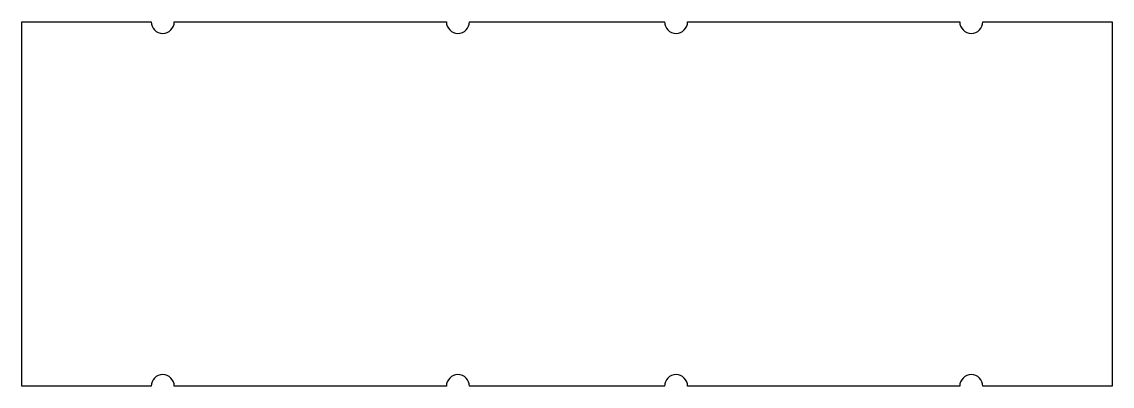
# Model space of a CAD drawing. Header units: millimetres. Extents: x 0 to 283, y 0 to 95.
import ezdxf

# ---------------------------------------------------------------- set-up
doc = ezdxf.new("R2010")
doc.units = ezdxf.units.MM
doc.header["$MEASUREMENT"] = 0

msp = doc.modelspace()

# ---------------------------------------------------------------- linework, layer by layer
for points in [[(33.5, 0), (0, 0), (0, 94.5), (33.5, 94.5)], [(39.5, 94.5), (110, 94.5)], [(116, 94.5), (166.5, 94.5)], [(172.5, 94.5), (243, 94.5)], [(249, 94.5), (282.5, 94.5), (282.5, 0), (249, 0)], [(110, 0), (39.5, 0)], [(166.5, 0), (116, 0)], [(243, 0), (172.5, 0)]]:
    msp.add_lwpolyline(points)
for centre, start, end in [((36.5, 94.5), 180, 0), ((113, 94.5), 180, 0), ((169.5, 94.5), 180, 0), ((246, 94.5), 180, 0), ((36.5, 0), 0, 180), ((113, 0), 0, 180), ((169.5, 0), 0, 180), ((246, 0), 0, 180)]:
    msp.add_arc(centre, 3, start, end)

doc.saveas('drawing.dxf')
